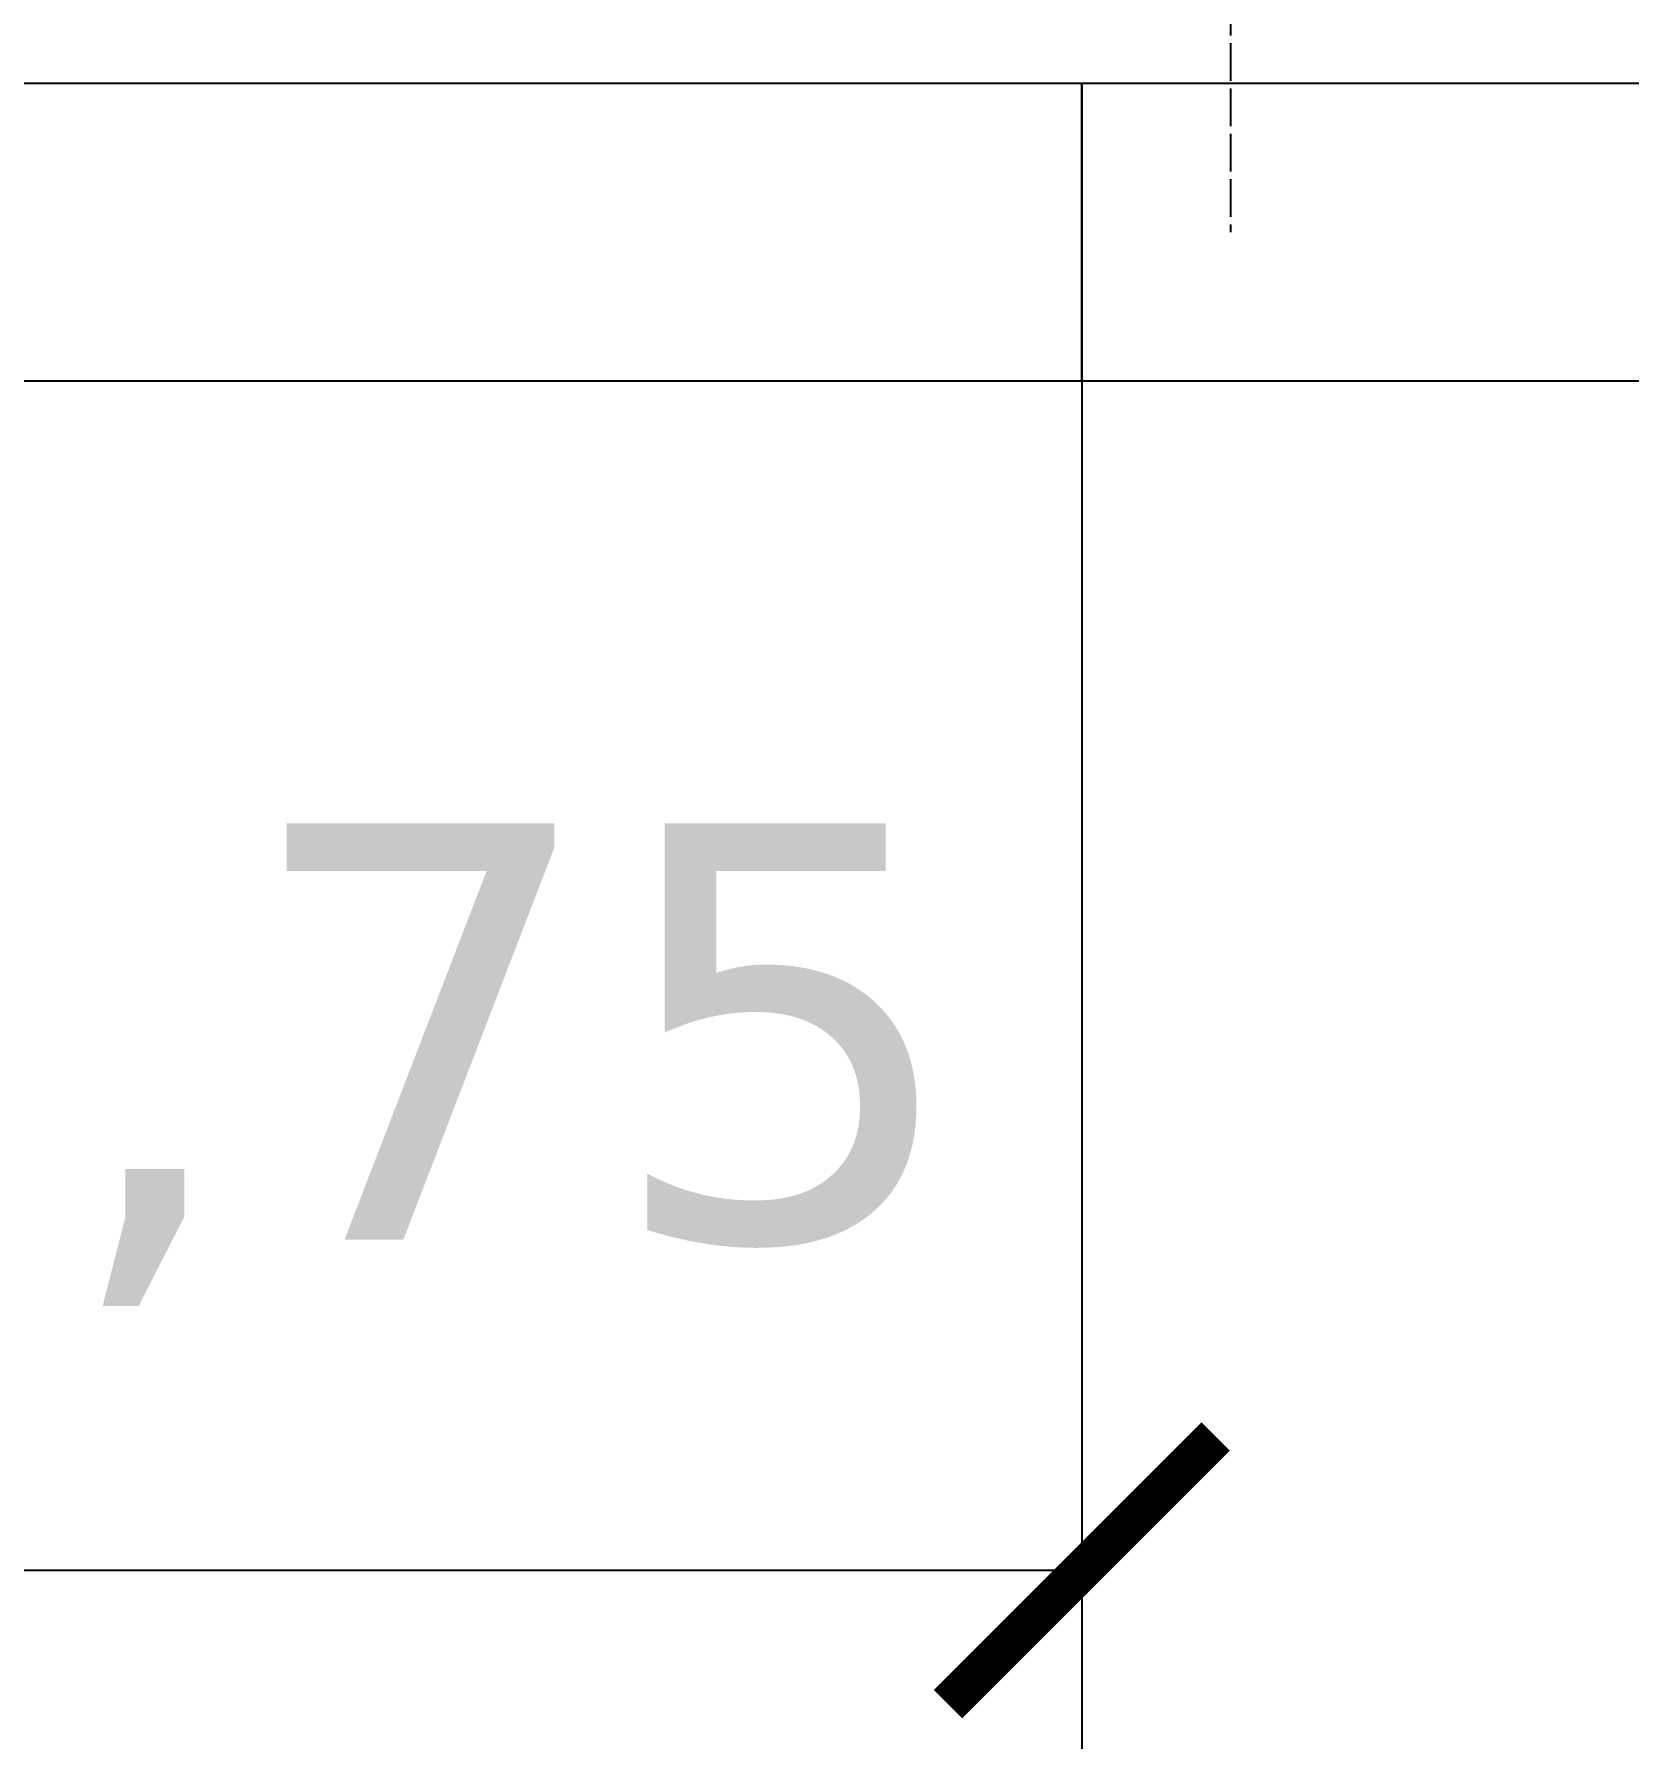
# Model space of a CAD drawing. Header units: centimetres. Extents: x -135 to 4099, y -1210 to 1044.
# Drawn here: x 1587.5 to 1641.2, y 331.2 to 388.9 of the extents above; entities that cross this region are included whole.
import ezdxf

# ---------------------------------------------------------------- set-up
doc = ezdxf.new("R2010")
doc.units = ezdxf.units.CM
doc.linetypes.add('DASHED', pattern=[1.524, 1.27, -0.254])
for name, color, linetype in [('ACIK_SINIR', 8, 'DASHED'), ('IC_DUVAR_100', 30, 'Continuous'), ('OZEL_PANEL_OLCU_CM', 3, 'Continuous')]:
    doc.layers.add(name, color=color, linetype=linetype)
doc.styles.add('PORTMAN', font='DejaVuSans.ttf')
doc.dimstyles.new('PORTMAN', dxfattribs={"dimtxt": 14, "dimasz": 9, "dimexe": 6, "dimexo": 5, "dimgap": 4, "dimtad": 1, "dimtxsty": 'PORTMAN', "dimblk": 'ARCHTICK', "dimcen": 2.5, "dimazin": 3, "dimtfac": 0.5, "dimtmove": 2, "dimatfit": 3})

# ---------------------------------------------------------------- blocks, each defined once
blk = doc.blocks.new('BOM_I17_627p5_IC_DOLU')
blk.add_lwpolyline([(0, 0), (10, 0), (10, 62.75), (0, 62.75)], close=True)
blk = doc.blocks.new('BOM_I16_1255p0_IC_K01_SAG_ALT')
blk.add_lwpolyline([(0, 0), (10, 0), (10, 21.75), (0, 21.75)], close=True)
blk = doc.blocks.new('_ARCHTICK')
at = {"color": 0, "linetype": 'BYBLOCK', "const_width": 0.15}
blk.add_lwpolyline([(-0.5, -0.5), (0.5, 0.5)], dxfattribs=at)

msp = doc.modelspace()

# ---------------------------------------------------------------- linework, layer by layer
at = {"layer": 'ACIK_SINIR'}
msp.add_line((1627.75, 445), (1627.75, 382.25), dxfattribs=at)

# ---------------------------------------------------------------- block references
at = {"layer": 'IC_DUVAR_100', "rotation": 270}
for name, p in [('BOM_I17_627p5_IC_DOLU', (1560, 387.25)), ('BOM_I16_1255p0_IC_K01_SAG_ALT', (1622.75, 387.25))]:
    msp.add_blockref(name, p, dxfattribs=at)

# ---------------------------------------------------------------- dimensions: what is measured, and where the dimension line sits
at = {"layer": 'OZEL_PANEL_OLCU_CM'}
msp.add_linear_dim(base=(1560, 337.25), p1=(1560, 387.25), p2=(1622.75, 387.25), dimstyle='PORTMAN', override={"dimtxt": 14, "dimasz": 9, "dimexe": 6, "dimexo": 5, "dimdec": 2, "dimzin": 8, "dimdsep": 44}, dxfattribs=at).render()

doc.saveas('drawing.dxf')
